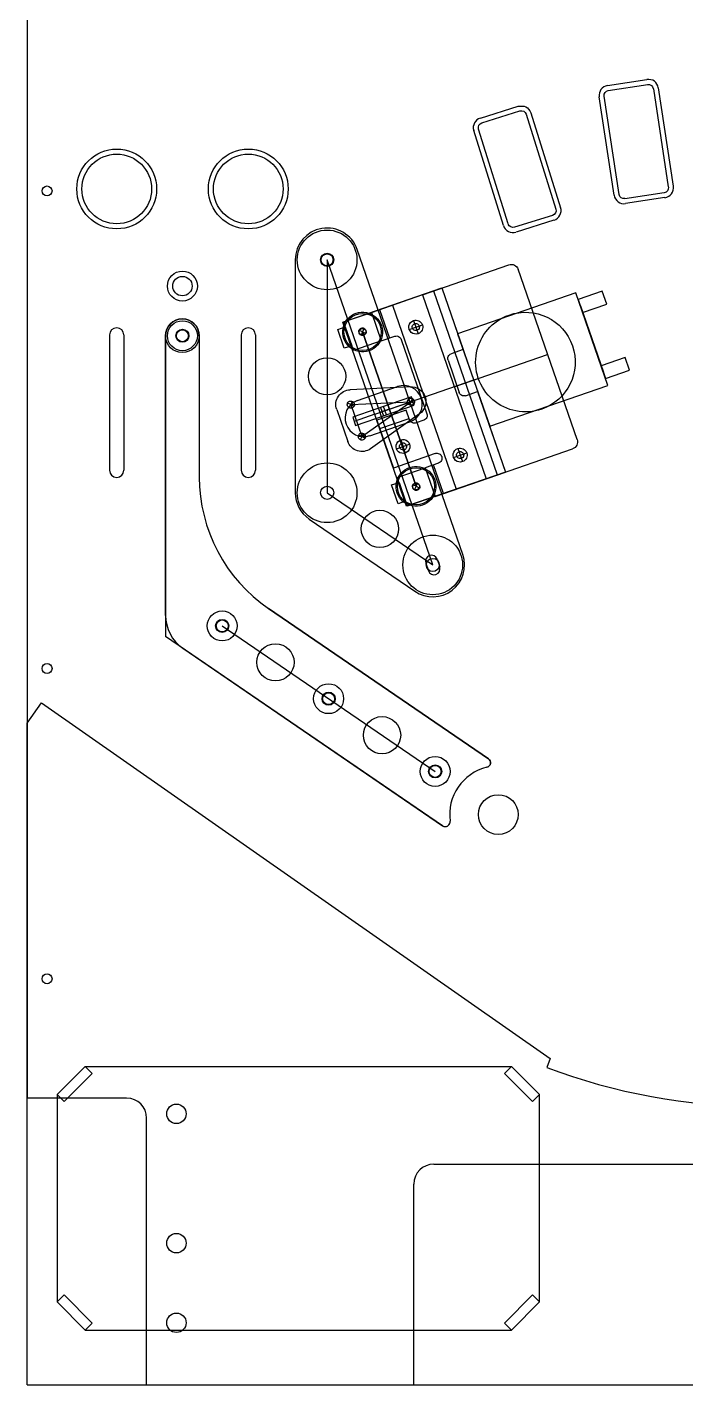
# Model space of a CAD drawing. Extents: x 250 to 270.3, y 514 to 560.
# Drawn here: x 250 to 258.27, y 514 to 531.06 of the extents above; entities that cross this region are included whole.
import ezdxf

# ---------------------------------------------------------------- set-up
doc = ezdxf.new("R2010")
doc.units = 0
doc.header["$MEASUREMENT"] = 0
for name, color, linetype in [('1_250BIT_500DEP', 5, 'CONTINUOUS'), ('1A_250BIT_500DEP', 5, 'CONTINUOUS'), ('2_250BIT_250DEP', 3, 'CONTINUOUS'), ('6_125BIT_500DEP', 5, 'CONTINUOUS'), ('6A_125BIT_500DEP', 5, 'CONTINUOUS'), ('7_VCARVE_BIT', 5, 'CONTINUOUS'), ('8_250BIT_500OUTLINE', 5, 'CONTINUOUS'), ('CONSTRUCTION', 7, 'CONTINUOUS'), ('DF_COMP', 4, 'CONTINUOUS'), ('PLASTICS', 37, 'CONTINUOUS')]:
    doc.layers.add(name, color=color, linetype=linetype)

msp = doc.modelspace()

# ---------------------------------------------------------------- linework, layer by layer
at = {"layer": '1_250BIT_500DEP', "color": 5, "linetype": 'CONTINUOUS'}
for p, q in [((254.151, 526.368), (254.653, 526.542)), ((254.304, 525.925), (254.806, 526.099))]:
    msp.add_line(p, q, dxfattribs=at)
for centre, radius in [((254.214, 527.228), 0.234), ((253.768, 526.671), 0.234), ((254.885, 525.289), 0.234), ((254.431, 524.754), 0.234), ((253.119, 523.078), 0.234), ((254.458, 522.162), 0.234), ((255.918, 521.165), 0.25)]:
    msp.add_circle(centre, radius, dxfattribs=at)
for centre, start, end in [((254.73, 526.321), -70.9065, 109.0935), ((254.228, 526.147), 109.0935, -70.9065)]:
    msp.add_arc(centre, 0.234, start, end, dxfattribs=at)
at = {"layer": '1A_250BIT_500DEP', "color": 5, "linetype": 'CONTINUOUS'}
for p, q in [((257.3, 530.262), (257.795, 530.338)), ((257.437, 528.955), (257.248, 530.191)), ((257.866, 530.285), (258.054, 529.05)), ((255.712, 529.856), (256.189, 530.005)), ((256.267, 529.964), (256.64, 528.771)), ((256.044, 528.585), (255.671, 529.778)), ((258.002, 528.978), (257.508, 528.903)), ((256.599, 528.693), (256.122, 528.544))]:
    msp.add_line(p, q, dxfattribs=at)
for centre in [(251.125, 529.025), (252.778, 529.025)]:
    msp.add_circle(centre, 0.438, dxfattribs=at)
at = {"layer": '1A_250BIT_500DEP', "color": 5, "linetype": 'CONTINUOUS', "extrusion": (0, 0, -1)}
for centre, major_axis, start_param, end_param in [((257.804, 530.276), (-0.0094, 0.0618), 0, 1.570796), ((257.31, 530.2), (-0.0618, -0.0094), 0, 1.570796), ((256.208, 529.946), (-0.0186, 0.0597), 0, 1.570796), ((255.73, 529.796), (-0.0597, -0.0186), 0, 1.570796), ((257.993, 529.04), (0.0618, 0.0094), 0, 1.570796), ((257.498, 528.965), (-0.0618, -0.0094), 4.712389, 6.283185), ((256.581, 528.753), (0.0597, 0.0186), 0, 1.570796), ((256.103, 528.603), (-0.0597, -0.0186), 4.712389, 6.283185)]:
    msp.add_ellipse(centre, major_axis=major_axis, ratio=1, start_param=start_param, end_param=end_param, dxfattribs=at)
at = {"layer": '2_250BIT_250DEP', "color": 3, "linetype": 'CONTINUOUS'}
for p, q in [((257.291, 530.325), (257.785, 530.4)), ((257.374, 528.946), (257.186, 530.182)), ((257.928, 530.295), (258.117, 529.059)), ((255.693, 529.916), (256.17, 530.065)), ((256.327, 529.983), (256.7, 528.79)), ((255.984, 528.566), (255.611, 529.759)), ((258.012, 528.916), (257.517, 528.841)), ((256.618, 528.633), (256.141, 528.484))]:
    msp.add_line(p, q, dxfattribs=at)
for centre in [(251.125, 529.025), (252.778, 529.025)]:
    msp.add_circle(centre, 0.501, dxfattribs=at)
for centre, start, end in [((257.804, 530.276), 8.6784, 98.6784), ((257.31, 530.2), 98.6784, -171.3216), ((255.73, 529.796), 107.3568, -162.6432), ((257.993, 529.04), -81.3216, 8.6784), ((257.498, 528.965), -171.3216, -81.3216), ((256.581, 528.753), -72.6432, 17.3568), ((256.103, 528.603), -162.6432, -72.6432)]:
    msp.add_arc(centre, 0.126, start, end, dxfattribs=at)
msp.add_spline([(256.17, 530.065), (256.266, 530.057), (256.327, 529.983)], degree=3, dxfattribs=at)
at = {"layer": '6_125BIT_500DEP', "color": 5, "linetype": 'CONTINUOUS'}
for p, q in [((251.035, 527.191), (251.035, 525.491)), ((251.215, 527.191), (251.215, 525.491)), ((252.688, 527.191), (252.688, 525.491)), ((252.868, 527.191), (252.868, 525.491))]:
    msp.add_line(p, q, dxfattribs=at)
for centre, radius in [((253.768, 528.134), 0.0825), ((251.95, 527.805), 0.122), ((251.95, 527.181), 0.0825), ((253.768, 525.208), 0.0825), ((255.095, 524.301), 0.0825), ((252.45, 523.535), 0.0825), ((253.787, 522.621), 0.0825), ((255.125, 521.707), 0.0825), ((251.875, 517.405), 0.122), ((251.875, 515.78), 0.122), ((251.875, 514.78), 0.122)]:
    msp.add_circle(centre, radius, dxfattribs=at)
for centre, start, end in [((251.125, 527.191), 0, 180), ((252.778, 527.191), 0, 180), ((251.125, 525.491), 180, 0), ((252.778, 525.491), 180, 0)]:
    msp.add_arc(centre, 0.09, start, end, dxfattribs=at)
at = {"layer": '6A_125BIT_500DEP', "color": 5, "linetype": 'CONTINUOUS'}
for centre in [(250.25, 529), (250.25, 523), (250.25, 519.102)]:
    msp.add_circle(centre, 0.0625, dxfattribs=at)
at = {"layer": '7_VCARVE_BIT', "color": 5, "linetype": 'CONTINUOUS'}
for centre in [(250.25, 529), (250.25, 523), (250.25, 519.102)]:
    msp.add_circle(centre, 0.0625, dxfattribs=at)
at = {"layer": '8_250BIT_500OUTLINE', "color": 5, "linetype": 'CONTINUOUS'}
for p, q in [((250, 560), (250, 517.602)), ((251.25, 517.602), (250, 517.602)), ((251.5, 514), (251.5, 517.352)), ((255.108, 516.773), (258.542, 516.773)), ((254.858, 514), (254.858, 516.523)), ((251.5, 514), (254.858, 514))]:
    msp.add_line(p, q, dxfattribs=at)
for centre, start, end in [((251.25, 517.352), 0, 90), ((255.108, 516.523), 90, 180)]:
    msp.add_arc(centre, 0.25, start, end, dxfattribs=at)
at = {"layer": 'CONSTRUCTION', "color": 7, "linetype": 'CONTINUOUS'}
for p, q in [((250, 522.312), (250.18, 522.568)), ((250.18, 522.568), (256.572, 518.102)), ((250, 514), (250, 522.312)), ((256.572, 518.102), (256.528, 517.989)), ((250.729, 518), (250.375, 517.646)), ((250.463, 517.558), (250.817, 517.912)), ((250.729, 518), (256.084, 518)), ((250.817, 517.912), (250.729, 518)), ((256.084, 518), (255.996, 517.912)), ((255.996, 517.912), (256.349, 517.558)), ((256.438, 517.646), (256.084, 518)), ((250.375, 517.646), (250.375, 515.041)), ((250.375, 517.646), (250.463, 517.558)), ((256.349, 517.558), (256.438, 517.646)), ((256.438, 515.041), (256.438, 517.646)), ((250.463, 515.129), (250.375, 515.041)), ((250.375, 515.041), (250.729, 514.688)), ((250.817, 514.776), (250.463, 515.129)), ((256.349, 515.129), (255.996, 514.776)), ((256.084, 514.688), (256.438, 515.041)), ((256.438, 515.041), (256.349, 515.129)), ((250.729, 514.688), (250.817, 514.776)), ((250.729, 514.688), (256.084, 514.688)), ((255.996, 514.776), (256.084, 514.688)), ((250, 514), (268.375, 514))]:
    msp.add_line(p, q, dxfattribs=at)
msp.add_arc((259.188, 524.973), 7.473, -110.845, -69.155, dxfattribs=at)
at = {"layer": 'DF_COMP', "color": 4, "linetype": 'CONTINUOUS'}
for p, q in [((255.095, 524.301), (253.768, 528.134)), ((253.768, 528.134), (253.768, 525.208)), ((254.965, 527.697), (256.051, 528.073)), ((256.909, 525.877), (256.168, 528.016)), ((253.967, 527.351), (255.208, 527.781)), ((254.324, 527.475), (255.208, 527.781)), ((255.208, 527.781), (255.477, 527.006)), ((255.208, 527.781), (256.009, 525.469)), ((254.965, 527.697), (255.766, 525.384)), ((255.105, 527.746), (255.906, 525.433)), ((256.892, 527.721), (255.407, 527.207)), ((257.295, 526.557), (256.892, 527.721)), ((257.224, 527.74), (256.922, 527.636)), ((256.922, 527.636), (256.977, 527.475)), ((257.28, 527.579), (257.224, 527.74)), ((253.974, 527.354), (254.324, 527.475)), ((254.324, 527.475), (254.448, 527.116)), ((254.324, 527.475), (254.448, 527.116)), ((254.427, 527.511), (254.551, 527.151)), ((254.588, 527.566), (255.388, 525.254)), ((256.95, 527.555), (257.238, 526.723)), ((256.977, 527.475), (257.28, 527.579)), ((253.901, 527.26), (253.995, 527.292)), ((254.767, 525.039), (253.967, 527.351)), ((254.098, 526.994), (253.974, 527.354)), ((253.995, 527.292), (254.077, 527.056)), ((254.214, 527.228), (254.233, 527.268)), ((254.799, 527.261), (254.965, 527.318)), ((254.854, 527.372), (254.911, 527.207)), ((253.982, 527.023), (253.901, 527.26)), ((254.448, 527.116), (254.098, 526.994)), ((254.214, 527.228), (254.174, 527.247)), ((254.214, 527.228), (254.194, 527.188)), ((254.214, 527.228), (254.885, 525.289)), ((254.214, 527.228), (254.214, 527.228)), ((254.214, 527.228), (254.254, 527.208)), ((254.885, 525.289), (254.214, 527.228)), ((254.226, 527.193), (254.226, 527.193)), ((254.226, 527.193), (254.226, 527.193)), ((254.228, 527.186), (254.228, 527.186)), ((254.228, 527.186), (254.228, 527.186)), ((254.448, 527.116), (254.617, 527.174)), ((254.698, 527.135), (255.022, 526.2)), ((254.897, 527.248), (254.897, 527.248)), ((254.897, 527.248), (254.897, 527.248)), ((254.911, 527.207), (254.911, 527.207)), ((254.911, 527.207), (254.911, 527.207)), ((255.407, 527.207), (255.81, 526.043)), ((254.077, 527.056), (253.982, 527.023)), ((254.295, 526.991), (254.295, 526.991)), ((254.295, 526.991), (254.295, 526.991)), ((255.477, 527.006), (255.326, 526.953)), ((255.366, 526.541), (256.538, 526.947)), ((255.287, 526.873), (255.427, 526.468)), ((257.513, 526.908), (257.21, 526.803)), ((257.21, 526.803), (257.266, 526.642)), ((257.568, 526.747), (257.513, 526.908)), ((254.367, 526.195), (255.609, 526.625)), ((255.609, 526.625), (255.668, 526.645)), ((257.266, 526.642), (257.568, 526.747)), ((254.81, 526.54), (254.057, 526.503)), ((254.827, 526.412), (254.44, 526.278)), ((254.863, 526.309), (254.827, 526.412)), ((255.508, 526.428), (255.659, 526.481)), ((255.659, 526.481), (256.009, 525.469)), ((255.81, 526.043), (257.295, 526.557)), ((253.888, 526.255), (254.028, 525.853)), ((254.066, 526.316), (254.026, 526.335)), ((254.066, 526.316), (254.046, 526.276)), ((254.066, 526.316), (254.085, 526.356)), ((254.066, 526.316), (254.821, 526.352)), ((254.066, 526.316), (254.106, 526.296)), ((254.066, 526.316), (254.205, 525.914)), ((254.08, 526.274), (254.08, 526.274)), ((254.08, 526.274), (254.08, 526.274)), ((254.476, 526.291), (254.089, 526.157)), ((254.205, 525.914), (254.821, 526.352)), ((254.367, 526.195), (254.845, 526.36)), ((254.762, 526.247), (254.393, 526.119)), ((254.549, 526.258), (254.431, 526.217)), ((254.44, 526.278), (254.476, 526.175)), ((254.476, 526.175), (254.863, 526.309)), ((254.512, 526.187), (254.476, 526.291)), ((254.804, 526.125), (254.762, 526.247)), ((254.821, 526.352), (254.781, 526.372)), ((254.821, 526.352), (254.802, 526.312)), ((254.821, 526.352), (254.841, 526.392)), ((254.821, 526.352), (254.861, 526.333)), ((254.836, 526.31), (254.836, 526.31)), ((254.836, 526.31), (254.836, 526.31)), ((256.464, 526.259), (256.464, 526.259)), ((256.464, 526.259), (256.464, 526.259)), ((254.089, 526.157), (254.125, 526.054)), ((254.367, 526.195), (254.107, 526.105)), ((254.125, 526.054), (254.512, 526.187)), ((254.929, 526.198), (254.314, 525.761)), ((254.393, 526.119), (254.601, 525.519)), ((254.429, 526.016), (254.798, 526.143)), ((254.982, 526.119), (254.885, 526.086)), ((254.205, 525.914), (254.165, 525.933)), ((254.205, 525.914), (254.185, 525.874)), ((254.205, 525.914), (254.224, 525.954)), ((254.205, 525.914), (254.245, 525.894)), ((254.22, 525.872), (254.22, 525.872)), ((254.22, 525.872), (254.22, 525.872)), ((254.639, 525.761), (254.804, 525.818)), ((254.693, 525.873), (254.75, 525.707)), ((254.736, 525.748), (254.736, 525.748)), ((254.736, 525.748), (254.736, 525.748)), ((255.41, 525.764), (255.468, 525.599)), ((255.766, 525.384), (256.852, 525.76)), ((255.127, 525.701), (254.601, 525.519)), ((254.75, 525.707), (254.75, 525.707)), ((254.75, 525.707), (254.75, 525.707)), ((255.169, 525.581), (255, 525.523)), ((255.208, 525.662), (255.208, 525.662)), ((255.356, 525.653), (255.522, 525.71)), ((255.453, 525.64), (255.453, 525.64)), ((255.453, 525.64), (255.453, 525.64)), ((255.468, 525.599), (255.468, 525.599)), ((255.468, 525.599), (255.468, 525.599)), ((254.65, 525.401), (255, 525.522)), ((254.774, 525.041), (254.65, 525.401)), ((256.009, 525.469), (254.767, 525.039)), ((255, 525.523), (255.124, 525.162)), ((255, 525.522), (255.124, 525.162)), ((255.228, 525.198), (255.103, 525.558)), ((255.124, 525.162), (256.009, 525.469)), ((254.577, 525.306), (254.671, 525.339)), ((254.659, 525.07), (254.577, 525.306)), ((254.671, 525.339), (254.753, 525.103)), ((254.885, 525.289), (254.845, 525.308)), ((254.885, 525.289), (254.865, 525.249)), ((254.885, 525.289), (254.904, 525.329)), ((254.885, 525.289), (254.925, 525.269)), ((254.899, 525.247), (254.899, 525.247)), ((254.899, 525.247), (254.899, 525.247)), ((254.902, 525.239), (254.902, 525.239)), ((254.902, 525.239), (254.902, 525.239)), ((253.768, 525.208), (255.095, 524.301)), ((254.753, 525.103), (254.659, 525.07)), ((255.124, 525.162), (254.774, 525.041)), ((254.967, 525.052), (254.967, 525.052)), ((254.967, 525.052), (254.967, 525.052))]:
    msp.add_line(p, q, dxfattribs=at)
at = {"layer": 'DF_COMP', "color": 27, "linetype": 'CONTINUOUS'}
for p, q in [((251.738, 527.181), (251.738, 523.404)), ((252.162, 527.181), (252.162, 525.405)), ((255.795, 521.866), (253.033, 523.754)), ((252.45, 523.535), (255.125, 521.707)), ((255.219, 521.024), (251.738, 523.404))]:
    msp.add_line(p, q, dxfattribs=at)
at = {"layer": 'DF_COMP', "color": 4, "linetype": 'CONTINUOUS'}
for centre, radius in [((253.768, 528.134), 0.375), ((251.95, 527.805), 0.188), ((253.768, 525.208), 0.375), ((255.095, 524.301), 0.375)]:
    msp.add_circle(centre, radius, dxfattribs=at)
at = {"layer": 'DF_COMP', "color": 27, "linetype": 'CONTINUOUS'}
for centre, radius in [((251.95, 527.181), 0.212), ((251.95, 527.181), 0.188), ((252.45, 523.535), 0.188), ((253.787, 522.621), 0.188), ((255.125, 521.707), 0.188)]:
    msp.add_circle(centre, radius, dxfattribs=at)
for centre, radius, start, end in [((254.162, 525.405), 2, 180, -124.3531), ((255.761, 521.817), 0.06, -76.4875, 55.6469), ((255.918, 521.165), 0.611, 103.5125, -172.2187), ((255.253, 521.074), 0.06, -124.3531, 7.7813)]:
    msp.add_arc(centre, radius, start, end, dxfattribs=at)
at = {"layer": 'DF_COMP', "color": 4, "linetype": 'CONTINUOUS'}
for points in [[(256.051, 528.073), (256.074, 528.081), (256.1, 528.079), (256.121, 528.069)], [(256.121, 528.069), (256.143, 528.058), (256.16, 528.039), (256.168, 528.016)], [(253.968, 527.275), (253.985, 527.363), (254.047, 527.435), (254.132, 527.464)], [(254.132, 527.464), (254.216, 527.493), (254.31, 527.475), (254.377, 527.417)], [(255.645, 526.968), (255.687, 527.188), (255.843, 527.368), (256.054, 527.441)], [(256.054, 527.441), (256.381, 527.554), (256.737, 527.381), (256.85, 527.055)], [(254.05, 527.039), (253.982, 527.097), (253.951, 527.187), (253.968, 527.275)], [(254.167, 527.243), (254.17, 527.259), (254.182, 527.272), (254.197, 527.277)], [(254.17, 527.236), (254.173, 527.252), (254.184, 527.265), (254.199, 527.27)], [(254.197, 527.277), (254.212, 527.282), (254.228, 527.279), (254.24, 527.268)], [(254.199, 527.27), (254.214, 527.275), (254.231, 527.272), (254.243, 527.261)], [(254.24, 527.268), (254.252, 527.258), (254.258, 527.242), (254.255, 527.226)], [(254.377, 527.417), (254.445, 527.358), (254.476, 527.268), (254.459, 527.18)], [(254.825, 527.223), (254.801, 527.244), (254.79, 527.276), (254.796, 527.306)], [(254.796, 527.306), (254.802, 527.337), (254.824, 527.362), (254.854, 527.372)], [(254.853, 527.256), (254.841, 527.266), (254.835, 527.282), (254.838, 527.298)], [(254.838, 527.298), (254.842, 527.314), (254.853, 527.327), (254.868, 527.332)], [(254.854, 527.372), (254.899, 527.388), (254.949, 527.364), (254.965, 527.318)], [(254.868, 527.332), (254.883, 527.337), (254.899, 527.334), (254.911, 527.323)], [(254.926, 527.281), (254.923, 527.266), (254.912, 527.253), (254.897, 527.248)], [(254.911, 527.323), (254.923, 527.313), (254.929, 527.297), (254.926, 527.281)], [(254.965, 527.318), (254.981, 527.273), (254.957, 527.223), (254.911, 527.207)], [(254.182, 527.201), (254.17, 527.212), (254.164, 527.228), (254.167, 527.243)], [(254.184, 527.194), (254.172, 527.204), (254.167, 527.22), (254.17, 527.236)], [(254.226, 527.193), (254.211, 527.187), (254.194, 527.191), (254.182, 527.201)], [(254.228, 527.186), (254.213, 527.18), (254.196, 527.184), (254.184, 527.194)], [(254.255, 527.226), (254.252, 527.211), (254.241, 527.198), (254.226, 527.193)], [(254.257, 527.219), (254.254, 527.204), (254.243, 527.191), (254.228, 527.186)], [(254.243, 527.261), (254.255, 527.251), (254.26, 527.235), (254.257, 527.219)], [(254.459, 527.18), (254.442, 527.093), (254.38, 527.02), (254.295, 526.991)], [(254.617, 527.174), (254.633, 527.18), (254.651, 527.179), (254.666, 527.171)], [(254.666, 527.171), (254.681, 527.164), (254.693, 527.151), (254.698, 527.135)], [(254.911, 527.207), (254.881, 527.197), (254.849, 527.203), (254.825, 527.223)], [(254.897, 527.248), (254.882, 527.242), (254.865, 527.246), (254.853, 527.256)], [(254.295, 526.991), (254.211, 526.962), (254.117, 526.98), (254.05, 527.039)], [(255.29, 526.921), (255.297, 526.936), (255.31, 526.948), (255.326, 526.953)], [(255.849, 526.377), (255.68, 526.524), (255.602, 526.749), (255.645, 526.968)], [(256.85, 527.055), (256.963, 526.728), (256.79, 526.372), (256.464, 526.259)], [(255.287, 526.873), (255.281, 526.888), (255.282, 526.906), (255.29, 526.921)], [(253.888, 526.255), (253.869, 526.31), (253.877, 526.372), (253.91, 526.421)], [(253.91, 526.421), (253.943, 526.47), (253.998, 526.501), (254.057, 526.503)], [(254.81, 526.54), (254.894, 526.544), (254.971, 526.493), (254.999, 526.414)], [(254.999, 526.414), (255.026, 526.334), (254.997, 526.246), (254.929, 526.198)], [(255.459, 526.431), (255.444, 526.439), (255.432, 526.452), (255.427, 526.468)], [(255.508, 526.428), (255.492, 526.423), (255.474, 526.424), (255.459, 526.431)], [(254.037, 526.282), (254.025, 526.293), (254.019, 526.309), (254.022, 526.324)], [(254.022, 526.324), (254.025, 526.34), (254.036, 526.353), (254.051, 526.358)], [(254.08, 526.274), (254.065, 526.269), (254.049, 526.272), (254.037, 526.282)], [(254.051, 526.358), (254.066, 526.363), (254.083, 526.36), (254.095, 526.35)], [(254.11, 526.307), (254.107, 526.292), (254.095, 526.279), (254.08, 526.274)], [(254.095, 526.35), (254.107, 526.339), (254.113, 526.323), (254.11, 526.307)], [(254.792, 526.319), (254.78, 526.329), (254.774, 526.345), (254.777, 526.361)], [(254.777, 526.361), (254.78, 526.376), (254.792, 526.389), (254.807, 526.394)], [(254.836, 526.31), (254.821, 526.305), (254.804, 526.308), (254.792, 526.319)], [(254.807, 526.394), (254.822, 526.4), (254.838, 526.396), (254.85, 526.386)], [(254.865, 526.344), (254.862, 526.328), (254.851, 526.315), (254.836, 526.31)], [(254.85, 526.386), (254.862, 526.376), (254.868, 526.359), (254.865, 526.344)], [(256.464, 526.259), (256.252, 526.186), (256.018, 526.231), (255.849, 526.377)], [(254.836, 526.089), (254.821, 526.096), (254.809, 526.109), (254.804, 526.125)], [(254.885, 526.086), (254.869, 526.08), (254.851, 526.081), (254.836, 526.089)], [(255.019, 526.152), (255.011, 526.137), (254.998, 526.125), (254.982, 526.119)], [(255.022, 526.2), (255.027, 526.184), (255.026, 526.167), (255.019, 526.152)], [(254.176, 525.88), (254.164, 525.891), (254.158, 525.907), (254.161, 525.922)], [(254.161, 525.922), (254.164, 525.938), (254.175, 525.951), (254.19, 525.956)], [(254.19, 525.956), (254.205, 525.961), (254.222, 525.958), (254.234, 525.948)], [(254.249, 525.905), (254.246, 525.89), (254.235, 525.877), (254.22, 525.872)], [(254.234, 525.948), (254.246, 525.937), (254.252, 525.921), (254.249, 525.905)], [(254.148, 525.735), (254.091, 525.753), (254.047, 525.797), (254.028, 525.853)], [(254.314, 525.761), (254.266, 525.727), (254.204, 525.717), (254.148, 525.735)], [(254.22, 525.872), (254.204, 525.867), (254.188, 525.87), (254.176, 525.88)], [(254.664, 525.724), (254.64, 525.744), (254.629, 525.776), (254.635, 525.806)], [(254.635, 525.806), (254.641, 525.837), (254.663, 525.862), (254.693, 525.873)], [(254.692, 525.756), (254.68, 525.766), (254.675, 525.783), (254.678, 525.798)], [(254.678, 525.798), (254.681, 525.814), (254.692, 525.827), (254.707, 525.832)], [(254.736, 525.748), (254.721, 525.742), (254.704, 525.746), (254.692, 525.756)], [(254.693, 525.873), (254.722, 525.883), (254.755, 525.876), (254.779, 525.856)], [(254.707, 525.832), (254.722, 525.837), (254.739, 525.834), (254.751, 525.823)], [(254.765, 525.781), (254.762, 525.766), (254.751, 525.753), (254.736, 525.748)], [(254.807, 525.773), (254.801, 525.742), (254.78, 525.717), (254.75, 525.707)], [(254.751, 525.823), (254.763, 525.813), (254.768, 525.797), (254.765, 525.781)], [(254.779, 525.856), (254.802, 525.835), (254.813, 525.804), (254.807, 525.773)], [(255.353, 525.698), (255.359, 525.729), (255.381, 525.754), (255.41, 525.764)], [(255.41, 525.764), (255.456, 525.78), (255.506, 525.756), (255.522, 525.71)], [(256.904, 525.807), (256.894, 525.785), (256.875, 525.768), (256.852, 525.76)], [(256.909, 525.877), (256.917, 525.854), (256.915, 525.829), (256.904, 525.807)], [(254.75, 525.707), (254.72, 525.697), (254.688, 525.703), (254.664, 525.724)], [(255.127, 525.701), (255.143, 525.707), (255.16, 525.706), (255.176, 525.698)], [(255.205, 525.614), (255.198, 525.598), (255.184, 525.587), (255.169, 525.581)], [(255.176, 525.698), (255.191, 525.691), (255.202, 525.678), (255.208, 525.662)], [(255.208, 525.662), (255.213, 525.646), (255.212, 525.629), (255.205, 525.614)], [(255.382, 525.615), (255.358, 525.636), (255.347, 525.668), (255.353, 525.698)], [(255.468, 525.599), (255.438, 525.589), (255.405, 525.595), (255.382, 525.615)], [(255.41, 525.648), (255.398, 525.658), (255.392, 525.674), (255.395, 525.69)], [(255.395, 525.69), (255.398, 525.706), (255.409, 525.719), (255.424, 525.724)], [(255.453, 525.64), (255.438, 525.634), (255.422, 525.638), (255.41, 525.648)], [(255.424, 525.724), (255.439, 525.729), (255.456, 525.726), (255.468, 525.715)], [(255.483, 525.673), (255.48, 525.658), (255.468, 525.645), (255.453, 525.64)], [(255.468, 525.715), (255.48, 525.705), (255.486, 525.689), (255.483, 525.673)], [(255.522, 525.71), (255.537, 525.665), (255.513, 525.615), (255.468, 525.599)], [(254.639, 525.336), (254.656, 525.424), (254.718, 525.496), (254.803, 525.525)], [(254.803, 525.525), (254.887, 525.554), (254.981, 525.536), (255.049, 525.478)], [(255.049, 525.478), (255.116, 525.419), (255.147, 525.329), (255.131, 525.241)], [(254.721, 525.099), (254.653, 525.158), (254.622, 525.248), (254.639, 525.336)], [(254.856, 525.255), (254.844, 525.265), (254.838, 525.281), (254.841, 525.297)], [(254.841, 525.297), (254.844, 525.313), (254.855, 525.326), (254.87, 525.331)], [(254.858, 525.248), (254.846, 525.258), (254.841, 525.274), (254.844, 525.29)], [(254.844, 525.29), (254.847, 525.306), (254.858, 525.318), (254.873, 525.324)], [(254.899, 525.247), (254.884, 525.241), (254.868, 525.245), (254.856, 525.255)], [(254.902, 525.239), (254.887, 525.234), (254.87, 525.237), (254.858, 525.248)], [(254.87, 525.331), (254.885, 525.336), (254.902, 525.333), (254.914, 525.322)], [(254.873, 525.324), (254.888, 525.329), (254.904, 525.326), (254.916, 525.315)], [(254.929, 525.28), (254.926, 525.265), (254.914, 525.252), (254.899, 525.247)], [(254.931, 525.273), (254.928, 525.257), (254.917, 525.245), (254.902, 525.239)], [(254.914, 525.322), (254.926, 525.312), (254.932, 525.296), (254.929, 525.28)], [(254.916, 525.315), (254.928, 525.305), (254.934, 525.289), (254.931, 525.273)], [(255.131, 525.241), (255.114, 525.153), (255.051, 525.081), (254.967, 525.052)], [(254.967, 525.052), (254.882, 525.023), (254.789, 525.041), (254.721, 525.099)]]:
    msp.add_open_spline(points, degree=3, dxfattribs=at)
at = {"layer": 'PLASTICS', "color": 37, "linetype": 'CONTINUOUS'}
for p, q in [((253.368, 528.134), (253.368, 525.208)), ((255.473, 524.432), (254.146, 528.265)), ((251.738, 523.668), (251.738, 527.181)), ((252.162, 527.181), (252.162, 525.405)), ((253.542, 524.877), (254.869, 523.97)), ((253.033, 523.754), (255.795, 521.866)), ((251.955, 523.255), (255.219, 521.024))]:
    msp.add_line(p, q, dxfattribs=at)
at = {"layer": 'PLASTICS', "color": 34, "linetype": 'CONTINUOUS'}
for p, q in [((255.149, 524.373), (255.182, 524.278)), ((255.007, 524.323), (255.04, 524.229))]:
    msp.add_line(p, q, dxfattribs=at)
at = {"layer": 'PLASTICS', "color": 37, "linetype": 'CONTINUOUS'}
for centre in [(253.768, 528.134), (251.95, 527.181), (252.45, 523.535), (253.787, 522.621), (255.125, 521.707)]:
    msp.add_circle(centre, 0.075, dxfattribs=at)
for centre, radius, start, end in [((253.768, 528.134), 0.4, 19.0935, 180), ((251.95, 527.181), 0.212, 0, 180), ((254.162, 525.405), 2, 180, -124.3531), ((253.768, 525.208), 0.4, 180, -124.3531), ((255.095, 524.301), 0.4, -124.3531, 19.0935), ((252.238, 523.668), 0.5, 180, -124.3531), ((255.918, 521.165), 0.611, 103.5125, -172.2187)]:
    msp.add_arc(centre, radius, start, end, dxfattribs=at)
at = {"layer": 'PLASTICS', "color": 34, "linetype": 'CONTINUOUS'}
for centre, start, end in [((255.078, 524.348), 19.0935, -160.9065), ((255.111, 524.253), -160.9065, 19.0935)]:
    msp.add_arc(centre, 0.075, start, end, dxfattribs=at)
at = {"layer": 'PLASTICS', "color": 37, "linetype": 'CONTINUOUS', "extrusion": (0, 0, -1)}
msp.add_ellipse((255.761, 521.817), major_axis=(0.0339, 0.0495), ratio=1, start_param=0, end_param=2.30618, dxfattribs=at)
at = {"layer": 'PLASTICS', "color": 37, "linetype": 'CONTINUOUS'}
msp.add_ellipse((255.253, 521.074), major_axis=(0.0495, -0.0339), ratio=1, start_param=4.712389, end_param=6.88276, dxfattribs=at)

doc.saveas('drawing.dxf')
